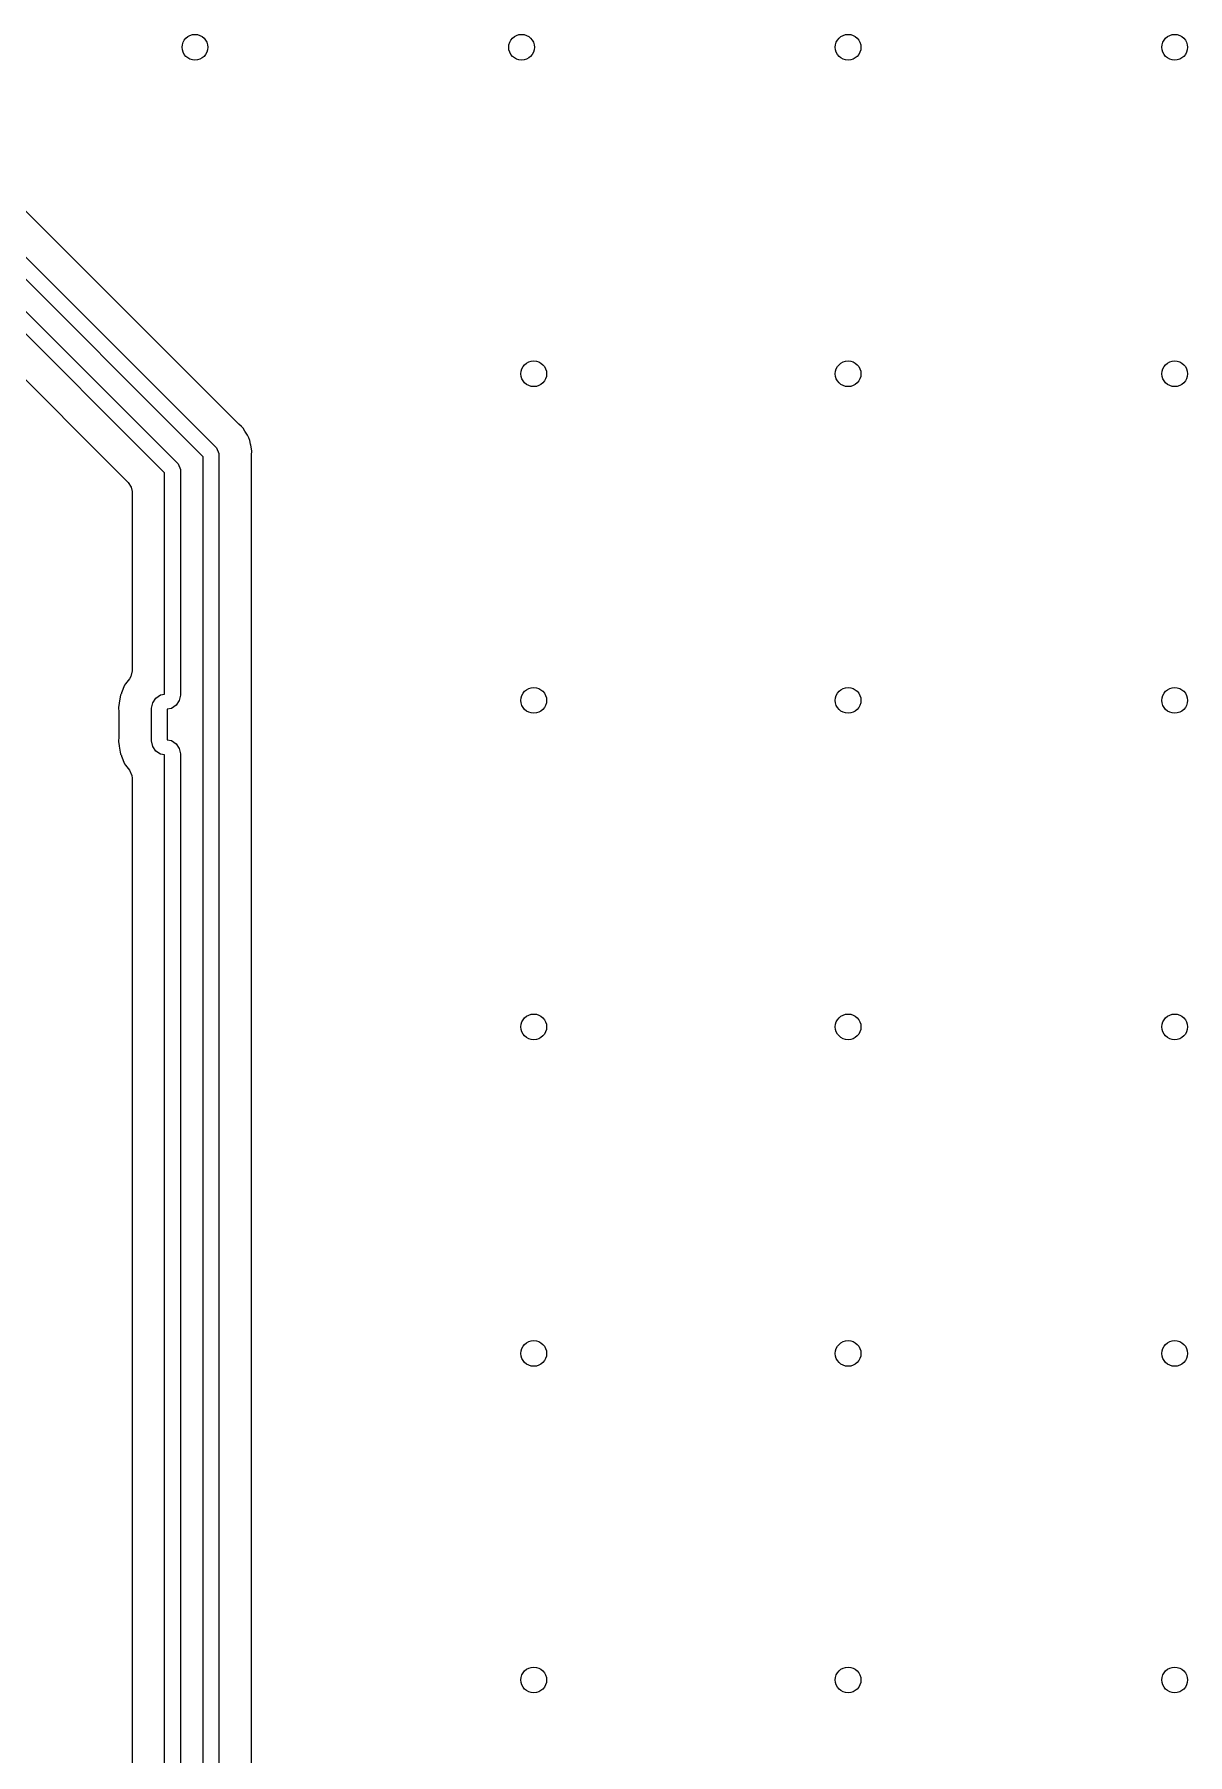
# Model space of a CAD drawing. Extents: x 0 to 4.25, y -4.33 to 0.
# Drawn here: x 0.625 to 0.979, y -2.567 to -2.04 of the extents above; entities that cross this region are included whole.
import ezdxf

# ---------------------------------------------------------------- set-up
doc = ezdxf.new("R2010")
doc.units = 0
doc.header["$MEASUREMENT"] = 0
doc.layers.add('BLACK', color=7, linetype='CONTINUOUS')

msp = doc.modelspace()

# ---------------------------------------------------------------- linework, layer by layer
at = {"layer": 'BLACK', "linetype": 'CONTINUOUS'}
for p, q in [((0.68778, -2.15885), (0.593122, -2.06419)), ((0.677123, -2.16911), (0.582862, -2.07485)), ((0.585559, -2.07074), (0.681228, -2.16641)), ((0.580675, -2.08253), (0.669437, -2.17129)), ((0.665332, -2.17399), (0.577978, -2.08664)), ((0.575016, -2.09779), (0.65418, -2.17695)), ((0.688037, -2.15908), (0.68778, -2.15885)), ((0.688899, -2.15981), (0.688037, -2.15908)), ((0.689333, -2.16032), (0.688899, -2.15981)), ((0.689896, -2.1613), (0.689333, -2.16032)), ((0.690083, -2.16159), (0.689896, -2.1613)), ((0.690729, -2.16251), (0.690083, -2.16159)), ((0.691103, -2.16332), (0.690729, -2.16251)), ((0.691405, -2.16415), (0.691103, -2.16332)), ((0.6916, -2.16525), (0.691405, -2.16415)), ((0.677123, -2.60709), (0.677123, -2.16911)), ((0.681228, -2.16641), (0.681933, -2.16811)), ((0.681933, -2.16811), (0.681933, -2.60609)), ((0.691676, -2.1656), (0.6916, -2.16525)), ((0.691967, -2.16668), (0.691676, -2.1656)), ((0.691913, -2.16883), (0.691928, -2.16848)), ((0.691913, -2.6003), (0.691913, -2.16883)), ((0.691928, -2.16848), (0.692026, -2.16736)), ((0.692026, -2.16736), (0.691967, -2.16668)), ((0.665332, -2.24178), (0.665332, -2.17399)), ((0.669437, -2.17129), (0.670142, -2.17299)), ((0.670142, -2.17299), (0.670142, -2.24211)), ((0.65418, -2.17695), (0.655127, -2.17846)), ((0.655127, -2.17846), (0.655351, -2.17978)), ((0.655351, -2.17978), (0.655351, -2.23465)), ((0.653328, -2.23865), (0.653073, -2.23909)), ((0.654525, -2.23709), (0.653328, -2.23865)), ((0.654955, -2.23639), (0.654525, -2.23709)), ((0.655351, -2.23465), (0.654955, -2.23639)), ((0.651688, -2.24261), (0.651436, -2.24452)), ((0.65182, -2.24211), (0.651688, -2.24261)), ((0.651896, -2.24193), (0.65182, -2.24211)), ((0.651991, -2.24178), (0.651895, -2.24193)), ((0.651895, -2.24193), (0.651896, -2.24193)), ((0.652104, -2.24147), (0.651991, -2.24178)), ((0.652135, -2.24135), (0.652104, -2.24147)), ((0.653073, -2.23909), (0.652135, -2.24135)), ((0.661667, -2.24442), (0.662622, -2.24299)), ((0.662622, -2.24299), (0.664051, -2.24204)), ((0.664051, -2.24204), (0.665332, -2.24178)), ((0.669806, -2.24379), (0.668852, -2.24522)), ((0.670142, -2.24211), (0.669806, -2.24379)), ((0.651409, -2.24469), (0.65122, -2.24577)), ((0.65122, -2.24577), (0.65122, -2.24644)), ((0.65122, -2.24644), (0.651291, -2.24684)), ((0.651291, -2.24684), (0.651351, -2.24754)), ((0.651351, -2.24754), (0.651351, -2.25467)), ((0.651436, -2.24452), (0.651409, -2.24469)), ((0.661332, -2.24611), (0.661667, -2.24442)), ((0.661332, -2.25611), (0.661332, -2.24611)), ((0.667423, -2.24618), (0.666142, -2.24643)), ((0.666142, -2.24643), (0.666142, -2.25578)), ((0.668852, -2.24522), (0.667423, -2.24618)), ((0.651291, -2.25537), (0.65122, -2.25577)), ((0.65122, -2.25577), (0.65122, -2.25644)), ((0.65122, -2.25644), (0.651409, -2.25752)), ((0.651351, -2.25467), (0.651291, -2.25537)), ((0.651409, -2.25752), (0.651436, -2.25769)), ((0.651436, -2.25769), (0.651688, -2.25961)), ((0.651688, -2.25961), (0.65182, -2.2601)), ((0.661667, -2.25779), (0.661332, -2.25611)), ((0.662622, -2.25922), (0.661667, -2.25779)), ((0.664051, -2.26018), (0.662622, -2.25922)), ((0.666142, -2.25578), (0.667423, -2.25604)), ((0.667423, -2.25604), (0.668852, -2.25699)), ((0.668852, -2.25699), (0.669806, -2.25842)), ((0.669806, -2.25842), (0.670142, -2.26011)), ((0.65182, -2.2601), (0.651833, -2.26013)), ((0.651833, -2.26013), (0.651991, -2.26043)), ((0.651991, -2.26043), (0.652104, -2.26074)), ((0.652104, -2.26074), (0.652112, -2.2608)), ((0.652112, -2.2608), (0.653073, -2.26312)), ((0.653073, -2.26312), (0.653328, -2.26356)), ((0.653328, -2.26356), (0.654525, -2.26512)), ((0.654525, -2.26512), (0.655267, -2.26674)), ((0.665332, -2.26043), (0.664051, -2.26018)), ((0.665332, -2.61197), (0.665332, -2.26043)), ((0.670142, -2.26011), (0.670142, -2.61097)), ((0.655267, -2.26674), (0.655351, -2.26756)), ((0.655351, -2.26756), (0.655351, -2.61126))]:
    msp.add_line(p, q, dxfattribs=at)
at = {"layer": 'BLACK'}
for centre in [(0.674606, -2.0437), (0.774606, -2.0437), (0.874606, -2.0437), (0.974606, -2.0437), (0.778346, -2.1437), (0.874606, -2.1437), (0.974606, -2.1437), (0.778346, -2.2437), (0.874606, -2.2437), (0.974606, -2.2437), (0.778346, -2.3437), (0.874606, -2.3437), (0.974606, -2.3437), (0.778346, -2.4437), (0.874606, -2.4437), (0.974606, -2.4437), (0.778346, -2.5437), (0.874606, -2.5437), (0.974606, -2.5437)]:
    msp.add_circle(centre, 0.003937, dxfattribs=at)

doc.saveas('drawing.dxf')
